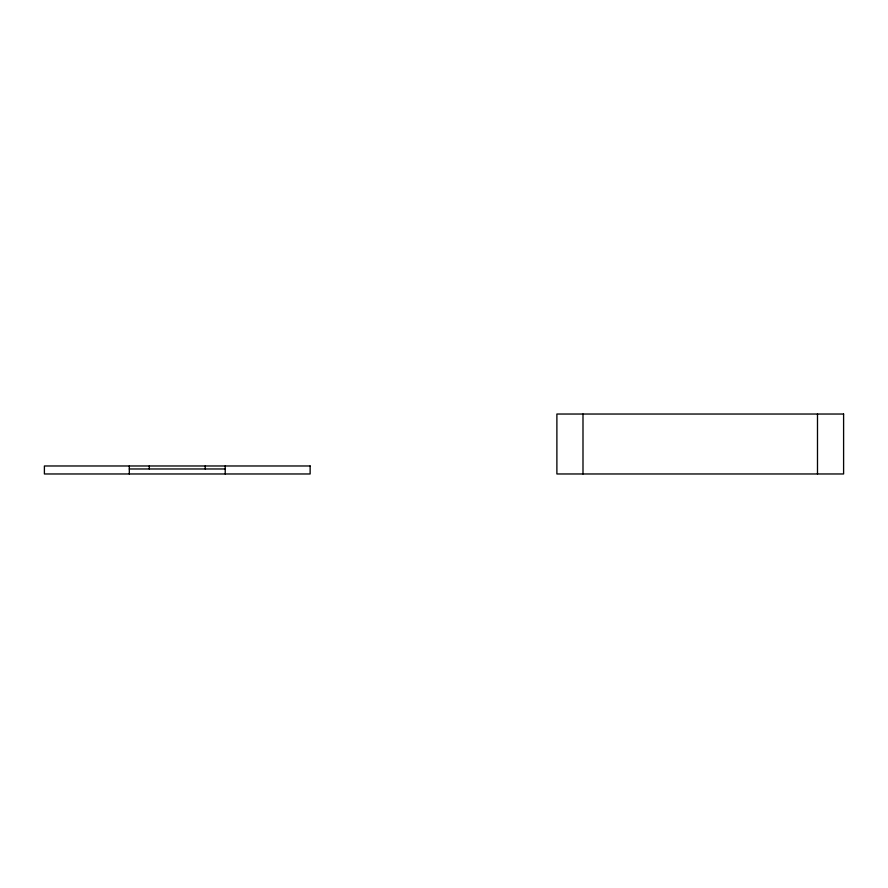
<?xml version="1.0" encoding="UTF-8"?>
<svg xmlns="http://www.w3.org/2000/svg" width="888" height="888" viewBox="0 0 888 888"><rect width="100%" height="100%" fill="white"/><g stroke="black" fill="none" stroke-linecap="round" stroke-linejoin="round"><path stroke-width="1.33" d="M129.315 468.975L225.219 468.975M817.493 414.03L817.493 473.97M582.994 414.03L582.994 473.97M225.219 465.978L225.219 473.97M205.239 465.978L205.239 468.975M149.295 465.978L149.295 468.975M129.315 465.978L129.315 473.97M843.6 414.03L556.887 414.03L556.887 473.97L843.6 473.97L843.6 414.03M310.134 465.978L44.4 465.978L44.4 473.97L310.134 473.97L310.134 465.978"/></g></svg>
